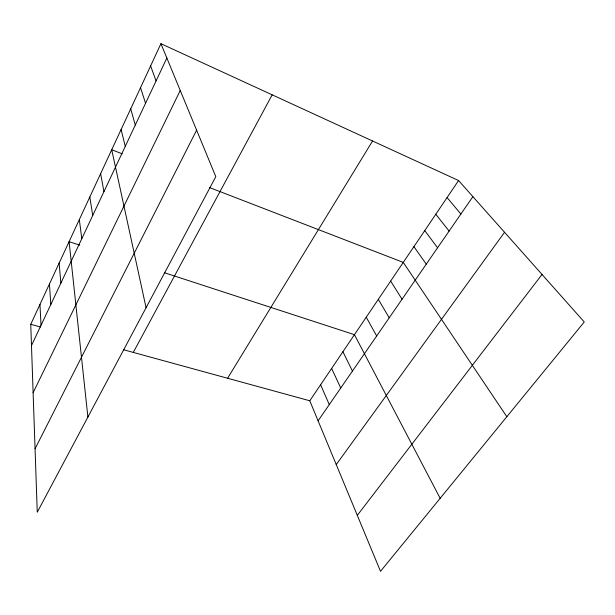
<?xml version="1.0" encoding="UTF-8"?>
<svg xmlns="http://www.w3.org/2000/svg" width="615" height="615" viewBox="0 0 615 615"><rect width="100%" height="100%" fill="white"/><g stroke="black" fill="none" stroke-linecap="round" stroke-linejoin="round"><path stroke-width="0.92" d="M160.93 43.688L215.811 176.659L37.261 512.226L30.75 324.305L160.93 43.688L458.582 180.541L584.25 321.976L380.516 571.312L309.783 400.772L123.5 349.727M31.488 345.553L166.85 58.025M33.118 392.716L180.241 90.467M35.063 448.773L196.623 130.157M133.286 352.41L272.184 94.841M227.588 378.248L372.567 140.996M309.783 400.772L458.582 180.541M318.093 420.806L472.889 196.646M336.244 464.571L504.554 232.278M357.307 515.362L542.03 274.459M30.75 324.305L40.59 327.003M79.712 245.116L69.095 241.657L87.891 417.062M164.451 272.737L354.448 334.668L440.171 498.311M122.239 153.819L111.722 149.76L146.07 307.731M209.277 187.452L403.279 262.397L506.837 416.716M447.082 197.569L460.881 214.035M435.804 214.258L449.111 231.079M424.75 230.617L437.58 247.776M413.91 246.661L426.28 264.135M390.648 281.086L402.056 299.213M378.31 299.351L389.218 317.801M366.24 317.209L376.68 335.967M342.916 351.742L352.449 371.053M331.631 368.439L340.741 388.011M320.592 384.782L329.286 404.593M150.613 65.928L156.064 80.934M140.543 87.63L145.547 103.282M130.711 108.832L135.285 125.076M121.101 129.534L125.268 146.347M100.622 173.684L103.943 191.642M89.828 196.954L92.719 215.488M79.32 219.601L81.803 238.674M59.132 263.128L60.862 283.154M49.431 284.045L50.807 304.51M39.967 304.433L41.02 325.304"/></g></svg>
